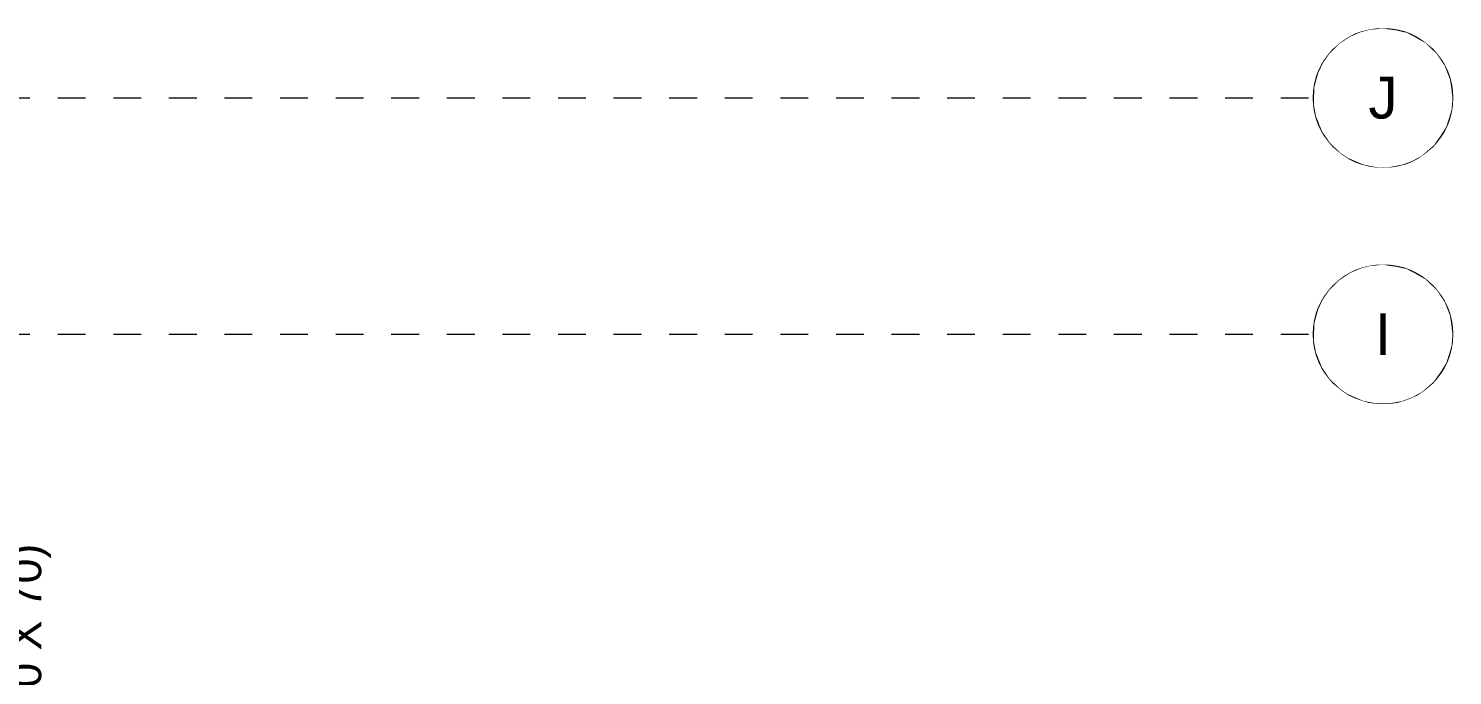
# Model space of a CAD drawing. Header units: inches. Extents: x -11.3 to 31.2, y -1.9 to 32.
# Drawn here: x 26.1 to 31.22, y 17.02 to 19.35 of the extents above; entities that cross this region are included whole.
import ezdxf
from ezdxf.enums import TextEntityAlignment as Align

# ---------------------------------------------------------------- set-up
doc = ezdxf.new("R2010")
doc.units = ezdxf.units.IN
doc.header["$MEASUREMENT"] = 0
doc.set_wipeout_variables(frame=1)
doc.linetypes.add('AXES-ROOF$0$CENTER2', pattern=[1.125, 0.75, -0.125, 0.125, -0.125])
for name, color, linetype, lineweight in [('1ST FLOOR$0$S-BEAM-NAME', 2, 'Continuous', 30), ('1ST FLOOR$0$S-BEAM-NAME @ 50', 2, 'Continuous', 30), ('AXES-2ND&3RD$0$S-AXIS-CIRC', 22, 'Continuous', 13), ('AXES-ROOF$0$S-AXIS-PLAN', 20, 'AXES-ROOF$0$CENTER2', 18)]:
    doc.layers.add(name, color=color, linetype=linetype, lineweight=lineweight)
doc.styles.add('1ST FLOOR$0$DMA-T-S', font='sanss___.ttf', dxfattribs={"height": 0.0023})
doc.styles.add('AXES-2ND&3RD$0$DMA-T-S', font='sanss___.ttf', dxfattribs={"height": 0.0023})

# ---------------------------------------------------------------- blocks, each defined once
blk = doc.blocks.new('AXES-2ND&3RD$0$GI')
at = {"layer": 'AXES-2ND&3RD$0$S-AXIS-CIRC'}
blk.add_circle((0, 0), 0.005, dxfattribs=at)
at = {"style": 'AXES-2ND&3RD$0$DMA-T-S'}
blk.add_attdef('GRID_INDICATOR', text='', height=0.003, dxfattribs=at).set_placement((0, 0), align=Align.MIDDLE)
blk.add_wipeout([(0, 0.005), (0.0017, 0.0047), (0.00306, 0.00395), (0.00388, 0.00315), (0.00443, 0.00232), (0.00481, 0.00137), (0.005, 0), (0.00493, -0.00086), (0.00455, -0.00207), (0.00368, -0.00338), (0.00281, -0.00414), (0.00209, -0.00454), (0.00139, -0.0048), (0.00044, -0.00498), (-0.00046, -0.00498), (-0.00143, -0.00479), (-0.00255, -0.0043), (-0.00307, -0.00394), (-0.00383, -0.00322), (-0.0044, -0.00237), (-0.00482, -0.00132), (-0.00498, -0.00047), (-0.00493, 0.00082), (-0.00466, 0.0018), (-0.00433, 0.0025), (-0.00388, 0.00315), (-0.00314, 0.00389), (-0.00238, 0.0044), (-0.00159, 0.00474), (-0.00097, 0.0049)]).dxf.layer = 'AXES-2ND&3RD$0$S-AXIS-CIRC'
for tag, p in [('LINE_1', (0, 0.0015)), ('LINE_2', (0, -0.00216))]:
    blk.add_attdef(tag, text='', height=0.003, dxfattribs=at).set_placement(p, align=Align.MIDDLE)

msp = doc.modelspace()

# ---------------------------------------------------------------- linework, layer by layer
at = {"layer": 'AXES-ROOF$0$S-AXIS-PLAN', "ltscale": 0.01}
for p, q in [((-2.1947, 19.1), (30.7233, 19.1)), ((-2.1947, 18.25), (30.7233, 18.25))]:
    msp.add_line(p, q, dxfattribs=at)

# ---------------------------------------------------------------- texts
at = {"layer": '1ST FLOOR$0$S-BEAM-NAME', "style": '1ST FLOOR$0$DMA-T-S'}
msp.add_text('B21  (30 X 70)', height=0.115, rotation=90, dxfattribs=at).set_placement((26.1459, 16.4607))

# ---------------------------------------------------------------- next in the draw order: block references
at = {"layer": '1ST FLOOR$0$S-BEAM-NAME @ 50'}
ref = msp.add_blockref('AXES-2ND&3RD$0$GI', (30.9733, 19.1), dxfattribs=dict(at, xscale=50, yscale=50, zscale=50))
ref.add_attrib('GRID_INDICATOR', 'J', dxfattribs={"layer": '0', "color": 2, "height": 0.15, "style": 'AXES-2ND&3RD$0$DMA-T-S'}).set_placement((30.9733, 19.1), align=Align.MIDDLE)
ref = msp.add_blockref('AXES-2ND&3RD$0$GI', (30.9733, 18.25), dxfattribs=dict(at, xscale=50, yscale=50, zscale=50))
ref.add_attrib('GRID_INDICATOR', 'I', dxfattribs={"layer": '0', "color": 2, "height": 0.15, "style": 'AXES-2ND&3RD$0$DMA-T-S'}).set_placement((30.9733, 18.25), align=Align.MIDDLE)

doc.saveas('drawing.dxf')
